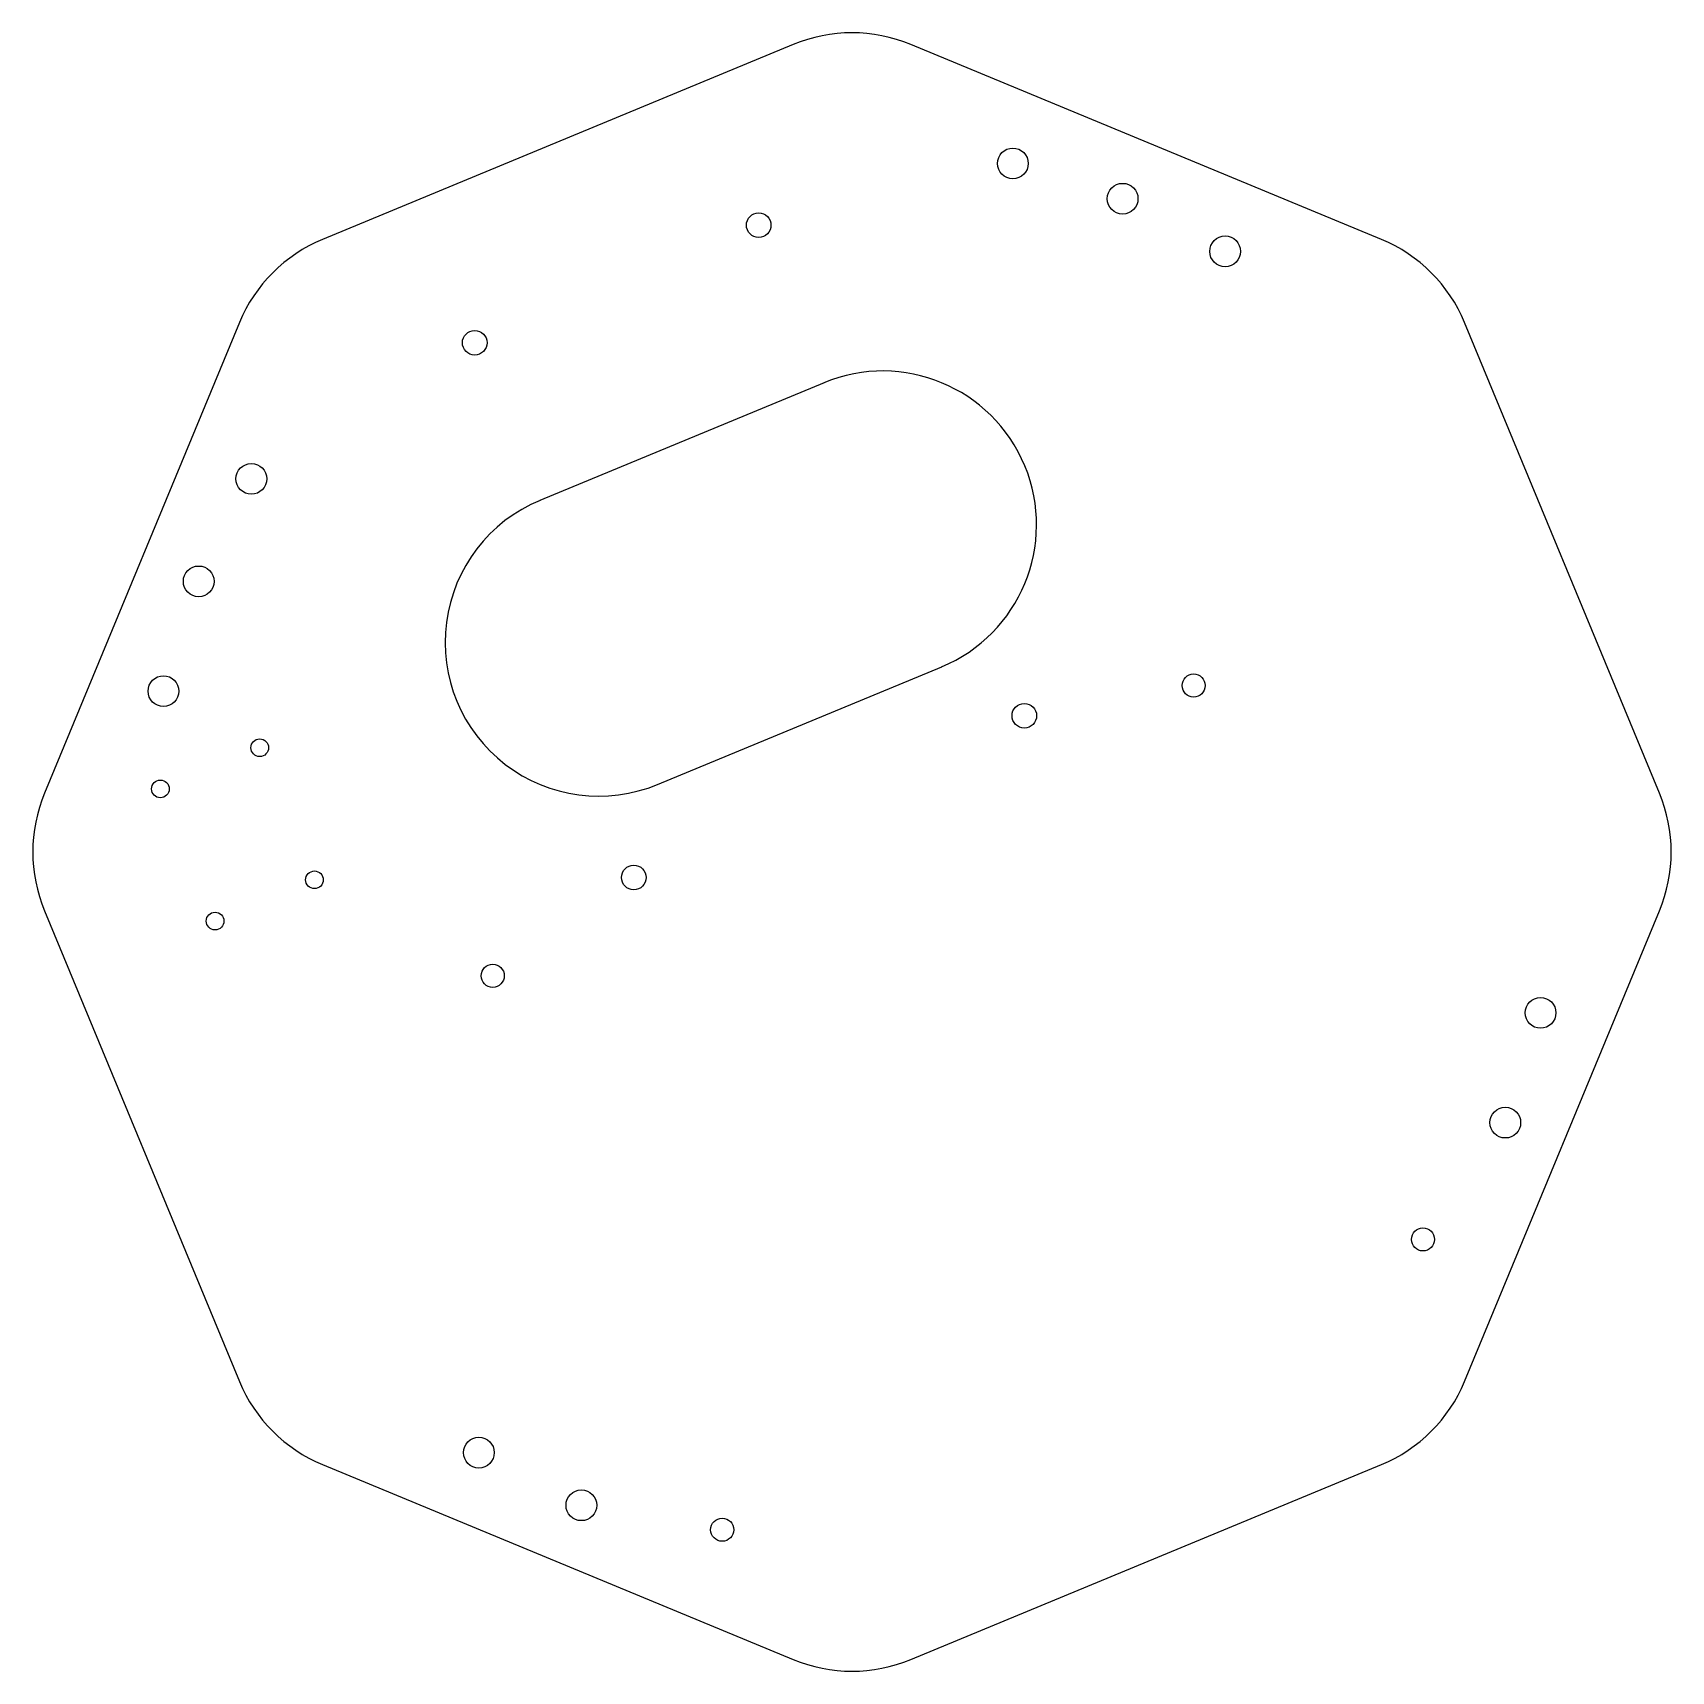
# Model space of a CAD drawing. Header units: millimetres. Extents: x -107 to 107, y -107 to 107.
import ezdxf

# ---------------------------------------------------------------- set-up
doc = ezdxf.new("R2010")
doc.units = ezdxf.units.MM

msp = doc.modelspace()

# ---------------------------------------------------------------- linework, layer by layer
at = {"color": 7, "linetype": 'Continuous', "lineweight": 25}
for p, q in [((-7.65, 105.07), (-68.88, 79.71)), ((68.88, 79.71), (7.65, 105.07)), ((-79.71, 68.88), (-105.07, 7.65)), ((105.07, 7.65), (79.71, 68.88)), ((-3.64, 61.05), (-40.6, 45.75)), ((-25.29, 8.79), (11.67, 24.1)), ((-105.07, -7.65), (-79.71, -68.88)), ((79.71, -68.88), (105.07, -7.65)), ((-68.88, -79.71), (-7.65, -105.07)), ((7.65, -105.07), (68.88, -79.71))]:
    msp.add_line(p, q, dxfattribs=at)
for centre, radius in [((20.93, 89.59), 2), ((35.21, 85), 2), ((-12.14, 81.56), 1.6), ((48.55, 78.15), 2), ((-49.09, 66.26), 1.6), ((-78.15, 48.55), 2), ((-85, 35.21), 2), ((-89.59, 20.93), 2), ((44.45, 21.66), 1.5), ((22.42, 17.73), 1.6), ((-77.06, 13.57), 1.15), ((-89.99, 8.21), 1.15), ((-28.39, -3.32), 1.6), ((-69.94, -3.62), 1.15), ((-82.87, -8.98), 1.15), ((-46.74, -16.11), 1.5), ((89.59, -20.93), 2), ((85, -35.21), 2), ((74.29, -50.41), 1.5), ((-48.55, -78.15), 2), ((-35.21, -85), 2), ((-16.89, -88.18), 1.5)]:
    msp.add_circle(centre, radius, dxfattribs=at)
for centre, start, end in [((0, 86.59), 67.5, 112.5), ((-61.23, 61.23), 112.5, 157.5), ((61.23, 61.23), 22.5, 67.5), ((4.01, 42.58), 292.5, 112.5), ((-32.94, 27.27), 112.5, 292.5), ((-86.59, 0), 157.5, 202.5), ((86.59, 0), 337.5, 22.5), ((-61.23, -61.23), 202.5, 247.5), ((61.23, -61.23), 292.5, 337.5), ((0, -86.59), 247.5, 292.5)]:
    msp.add_arc(centre, 20, start, end, dxfattribs=at)

doc.saveas('drawing.dxf')
